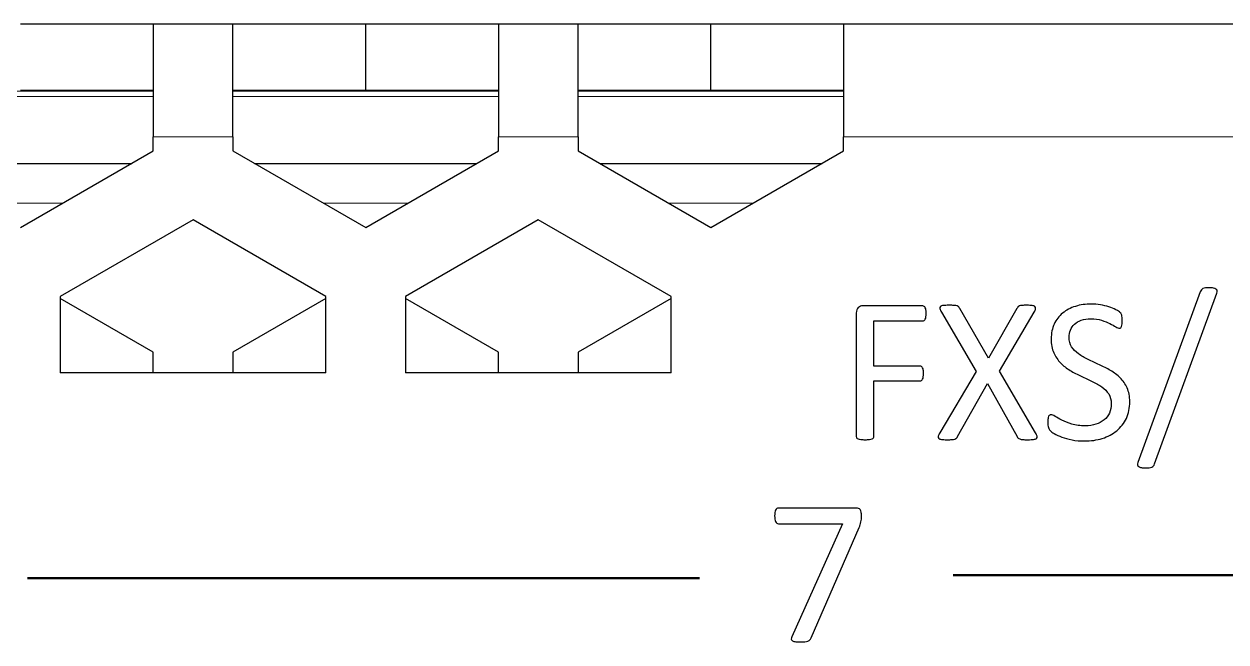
# Model space of a CAD drawing. Extents: x -260425 to 1294666, y -169889 to -2349.
# Drawn here: x 1000945.6 to 1001126.6, y -26343.6 to -26250.5 of the extents above; entities that cross this region are included whole.
import ezdxf

# ---------------------------------------------------------------- set-up
doc = ezdxf.new("R2010")
doc.units = 0
doc.header["$LTSCALE"] = 100
doc.layers.add('case', color=7, linetype='Continuous')
doc.layers.add('marking', color=7, linetype='Continuous')

# ---------------------------------------------------------------- blocks, each defined once
blk = doc.blocks.new('АТС')
at = {"layer": 'case', "lineweight": 25}
for points in [[(2508, 217.99), (2508, 217.99), (2488, 217.99), (2488, 217.99)], [(2508, 217.99), (2508, 217.99), (2508, 200.99), (2508, 200.99)], [(2520, 217.99), (2520, 217.99), (2508, 217.99), (2508, 217.99)], [(2520, 200.99), (2520, 200.99), (2520, 217.99), (2520, 217.99)], [(2540, 217.99), (2540, 217.99), (2520, 217.99), (2520, 217.99)], [(2540, 207.99), (2540, 207.99), (2540, 217.99), (2540, 217.99)], [(2560, 217.99), (2560, 217.99), (2540, 217.99), (2540, 217.99)], [(2572, 217.99), (2572, 217.99), (2560, 217.99), (2560, 217.99)], [(2560, 217.99), (2560, 217.99), (2560, 200.99), (2560, 200.99)], [(2572, 200.99), (2572, 200.99), (2572, 217.99), (2572, 217.99)], [(2592, 217.99), (2592, 217.99), (2572, 217.99), (2572, 217.99)], [(2592, 207.99), (2592, 207.99), (2592, 217.99), (2592, 217.99)], [(2612, 217.99), (2612, 217.99), (2592, 217.99), (2592, 217.99)], [(2728, 217.99), (2728, 217.99), (2612, 217.99), (2612, 217.99)], [(2612, 217.99), (2612, 217.99), (2612, 200.99), (2612, 200.99)], [(2508, 207.99), (2508, 207.99), (2488, 207.99), (2488, 207.99)], [(2540, 207.99), (2540, 207.99), (2520, 207.99), (2520, 207.99)], [(2560, 207.99), (2560, 207.99), (2540, 207.99), (2540, 207.99)], [(2592, 207.99), (2592, 207.99), (2572, 207.99), (2572, 207.99)], [(2612, 207.99), (2612, 207.99), (2592, 207.99), (2592, 207.99)], [(2508, 198.87), (2508, 198.87), (2508, 200.99), (2508, 200.99)], [(2520, 200.99), (2520, 200.99), (2520, 198.87), (2520, 198.87)], [(2560, 198.87), (2560, 198.87), (2560, 200.99), (2560, 200.99)], [(2572, 200.99), (2572, 200.99), (2572, 198.87), (2572, 198.87)], [(2612, 198.87), (2612, 198.87), (2612, 200.99), (2612, 200.99)], [(2488, 187.32), (2488, 187.32), (2508, 198.87), (2508, 198.87)], [(2520, 198.87), (2520, 198.87), (2540, 187.32), (2540, 187.32)], [(2540, 187.32), (2540, 187.32), (2560, 198.87), (2560, 198.87)], [(2572, 198.87), (2572, 198.87), (2592, 187.32), (2592, 187.32)], [(2592, 187.32), (2592, 187.32), (2612, 198.87), (2612, 198.87)], [(2471.25, 196.99), (2471.25, 196.99), (2504.75, 196.99), (2504.75, 196.99)], [(2523.25, 196.99), (2523.25, 196.99), (2556.75, 196.99), (2556.75, 196.99)], [(2575.25, 196.99), (2575.25, 196.99), (2608.75, 196.99), (2608.75, 196.99)], [(2514, 188.51), (2514, 188.51), (2494, 176.96), (2494, 176.96)], [(2534, 176.96), (2534, 176.96), (2514, 188.51), (2514, 188.51)], [(2566, 188.51), (2566, 188.51), (2546, 176.96), (2546, 176.96)], [(2586, 176.96), (2586, 176.96), (2566, 188.51), (2566, 188.51)], [(2494, 176.96), (2494, 176.96), (2494, 165.42), (2494, 165.42)], [(2508, 168.54), (2508, 168.54), (2494, 176.62), (2494, 176.62)], [(2534, 176.62), (2534, 176.62), (2520, 168.54), (2520, 168.54)], [(2534, 165.42), (2534, 165.42), (2534, 176.96), (2534, 176.96)], [(2546, 176.96), (2546, 176.96), (2546, 165.42), (2546, 165.42)], [(2560, 168.54), (2560, 168.54), (2546, 176.62), (2546, 176.62)], [(2586, 176.62), (2586, 176.62), (2572, 168.54), (2572, 168.54)], [(2586, 165.42), (2586, 165.42), (2586, 176.96), (2586, 176.96)], [(2508, 165.42), (2508, 165.42), (2508, 168.54), (2508, 168.54)], [(2520, 168.54), (2520, 168.54), (2520, 165.42), (2520, 165.42)], [(2560, 165.42), (2560, 165.42), (2560, 168.54), (2560, 168.54)], [(2572, 168.54), (2572, 168.54), (2572, 165.42), (2572, 165.42)], [(2534, 165.42), (2534, 165.42), (2494, 165.42), (2494, 165.42)], [(2586, 165.42), (2586, 165.42), (2546, 165.42), (2546, 165.42)]]:
    blk.add_open_spline(points, degree=3, dxfattribs=at)
at = {"layer": 'case', "lineweight": 18}
for points in [[(2468, 207.89), (2468, 207.89), (2508, 207.89), (2508, 207.89)], [(2468, 207.09), (2468, 207.09), (2508, 207.09), (2508, 207.09)], [(2520, 207.89), (2520, 207.89), (2560, 207.89), (2560, 207.89)], [(2520, 207.09), (2520, 207.09), (2560, 207.09), (2560, 207.09)], [(2572, 207.89), (2572, 207.89), (2612, 207.89), (2612, 207.89)], [(2572, 207.09), (2572, 207.09), (2612, 207.09), (2612, 207.09)], [(2520, 200.99), (2520, 200.99), (2508, 200.99), (2508, 200.99)], [(2572, 200.99), (2572, 200.99), (2560, 200.99), (2560, 200.99)], [(2728, 200.99), (2728, 200.99), (2612, 200.99), (2612, 200.99)], [(2481.65, 190.99), (2481.65, 190.99), (2494.36, 190.99), (2494.36, 190.99)], [(2533.64, 190.99), (2533.64, 190.99), (2546.36, 190.99), (2546.36, 190.99)], [(2585.64, 190.99), (2585.64, 190.99), (2598.36, 190.99), (2598.36, 190.99)]]:
    blk.add_open_spline(points, degree=3, dxfattribs=at)
at = {"layer": 'marking'}
for points, knots in [([(2658.84, 151.72), (2658.79, 151.59), (2658.74, 151.48), (2658.67, 151.4), (2658.67, 151.4), (2658.61, 151.32), (2658.52, 151.27), (2658.42, 151.22), (2658.42, 151.22), (2658.32, 151.19), (2658.19, 151.15), (2658.04, 151.13), (2658.04, 151.13), (2657.89, 151.11), (2657.7, 151.1), (2657.49, 151.1), (2657.49, 151.1), (2657.23, 151.1), (2657.02, 151.12), (2656.85, 151.15), (2656.85, 151.15), (2656.68, 151.19), (2656.55, 151.24), (2656.45, 151.31), (2656.45, 151.31), (2656.36, 151.38), (2656.3, 151.46), (2656.28, 151.56), (2656.28, 151.56), (2656.26, 151.66), (2656.28, 151.77), (2656.34, 151.91), (2656.34, 151.91), (2656.34, 151.91), (2665.72, 177.63), (2665.72, 177.63), (2665.72, 177.63), (2665.76, 177.76), (2665.82, 177.87), (2665.89, 177.95), (2665.89, 177.95), (2665.95, 178.03), (2666.03, 178.08), (2666.13, 178.13), (2666.13, 178.13), (2666.23, 178.18), (2666.36, 178.21), (2666.51, 178.23), (2666.51, 178.23), (2666.67, 178.24), (2666.85, 178.25), (2667.07, 178.25), (2667.07, 178.25), (2667.33, 178.25), (2667.54, 178.23), (2667.71, 178.2), (2667.71, 178.2), (2667.87, 178.16), (2668, 178.11), (2668.09, 178.05), (2668.09, 178.05), (2668.19, 177.98), (2668.25, 177.9), (2668.26, 177.8), (2668.26, 177.8), (2668.28, 177.69), (2668.27, 177.58), (2668.22, 177.44), (2668.22, 177.44), (2668.22, 177.44), (2658.84, 151.72), (2658.84, 151.72)], [0, 0, 0, 0, 0.052632, 0.052632, 0.052632, 0.052632, 0.105263, 0.105263, 0.105263, 0.105263, 0.157895, 0.157895, 0.157895, 0.157895, 0.210526, 0.210526, 0.210526, 0.210526, 0.263158, 0.263158, 0.263158, 0.263158, 0.315789, 0.315789, 0.315789, 0.315789, 0.368421, 0.368421, 0.368421, 0.368421, 0.421053, 0.421053, 0.421053, 0.421053, 0.473684, 0.473684, 0.473684, 0.473684, 0.526316, 0.526316, 0.526316, 0.526316, 0.578947, 0.578947, 0.578947, 0.578947, 0.631579, 0.631579, 0.631579, 0.631579, 0.684211, 0.684211, 0.684211, 0.684211, 0.736842, 0.736842, 0.736842, 0.736842, 0.789474, 0.789474, 0.789474, 0.789474, 0.842105, 0.842105, 0.842105, 0.842105, 0.894737, 0.894737, 0.894737, 0.894737, 1, 1, 1, 1]), ([(2655.11, 161.08), (2655.11, 160.15), (2654.93, 159.31), (2654.59, 158.57), (2654.59, 158.57), (2654.24, 157.84), (2653.76, 157.22), (2653.14, 156.71), (2653.14, 156.71), (2652.53, 156.2), (2651.8, 155.81), (2650.97, 155.55), (2650.97, 155.55), (2650.14, 155.29), (2649.24, 155.17), (2648.28, 155.17), (2648.28, 155.17), (2647.61, 155.17), (2646.98, 155.22), (2646.41, 155.34), (2646.41, 155.34), (2645.84, 155.45), (2645.32, 155.59), (2644.87, 155.76), (2644.87, 155.76), (2644.42, 155.92), (2644.05, 156.1), (2643.74, 156.27), (2643.74, 156.27), (2643.44, 156.45), (2643.22, 156.6), (2643.11, 156.73), (2643.11, 156.73), (2642.98, 156.85), (2642.9, 157.01), (2642.84, 157.2), (2642.84, 157.2), (2642.78, 157.39), (2642.76, 157.64), (2642.76, 157.96), (2642.76, 157.96), (2642.76, 158.19), (2642.77, 158.38), (2642.79, 158.53), (2642.79, 158.53), (2642.81, 158.67), (2642.84, 158.8), (2642.88, 158.89), (2642.88, 158.89), (2642.92, 158.98), (2642.97, 159.04), (2643.04, 159.08), (2643.04, 159.08), (2643.1, 159.12), (2643.17, 159.13), (2643.25, 159.13), (2643.25, 159.13), (2643.4, 159.13), (2643.6, 159.04), (2643.87, 158.87), (2643.87, 158.87), (2644.13, 158.7), (2644.46, 158.5), (2644.88, 158.3), (2644.88, 158.3), (2645.3, 158.1), (2645.79, 157.9), (2646.38, 157.72), (2646.38, 157.72), (2646.96, 157.54), (2647.64, 157.45), (2648.4, 157.45), (2648.4, 157.45), (2648.98, 157.45), (2649.51, 157.53), (2649.99, 157.68), (2649.99, 157.68), (2650.48, 157.84), (2650.89, 158.06), (2651.23, 158.34), (2651.23, 158.34), (2651.58, 158.62), (2651.85, 158.97), (2652.03, 159.38), (2652.03, 159.38), (2652.22, 159.8), (2652.31, 160.27), (2652.31, 160.79), (2652.31, 160.79), (2652.31, 161.36), (2652.19, 161.84), (2651.93, 162.25), (2651.93, 162.25), (2651.67, 162.65), (2651.33, 163), (2650.9, 163.31), (2650.9, 163.31), (2650.48, 163.61), (2649.99, 163.89), (2649.45, 164.15), (2649.45, 164.15), (2648.91, 164.4), (2648.35, 164.65), (2647.79, 164.92), (2647.79, 164.92), (2647.22, 165.18), (2646.67, 165.47), (2646.13, 165.8), (2646.13, 165.8), (2645.59, 166.11), (2645.11, 166.49), (2644.69, 166.92), (2644.69, 166.92), (2644.26, 167.36), (2643.92, 167.87), (2643.66, 168.45), (2643.66, 168.45), (2643.4, 169.04), (2643.26, 169.73), (2643.26, 170.55), (2643.26, 170.55), (2643.26, 171.39), (2643.42, 172.14), (2643.72, 172.79), (2643.72, 172.79), (2644.03, 173.44), (2644.45, 173.99), (2644.99, 174.44), (2644.99, 174.44), (2645.53, 174.88), (2646.18, 175.22), (2646.92, 175.45), (2646.92, 175.45), (2647.68, 175.69), (2648.48, 175.8), (2649.35, 175.8), (2649.35, 175.8), (2649.79, 175.8), (2650.24, 175.77), (2650.69, 175.69), (2650.69, 175.69), (2651.14, 175.61), (2651.56, 175.51), (2651.96, 175.37), (2651.96, 175.37), (2652.35, 175.25), (2652.71, 175.1), (2653.02, 174.94), (2653.02, 174.94), (2653.33, 174.78), (2653.53, 174.65), (2653.63, 174.55), (2653.63, 174.55), (2653.73, 174.45), (2653.79, 174.38), (2653.83, 174.32), (2653.83, 174.32), (2653.86, 174.26), (2653.88, 174.19), (2653.9, 174.1), (2653.9, 174.1), (2653.92, 174.01), (2653.94, 173.91), (2653.95, 173.78), (2653.95, 173.78), (2653.96, 173.66), (2653.96, 173.5), (2653.96, 173.3), (2653.96, 173.3), (2653.96, 173.12), (2653.96, 172.95), (2653.94, 172.8), (2653.94, 172.8), (2653.93, 172.66), (2653.9, 172.54), (2653.87, 172.44), (2653.87, 172.44), (2653.84, 172.34), (2653.79, 172.27), (2653.74, 172.22), (2653.74, 172.22), (2653.68, 172.17), (2653.62, 172.15), (2653.55, 172.15), (2653.55, 172.15), (2653.43, 172.15), (2653.25, 172.23), (2653.01, 172.37), (2653.01, 172.37), (2652.77, 172.52), (2652.47, 172.68), (2652.12, 172.86), (2652.12, 172.86), (2651.77, 173.04), (2651.35, 173.21), (2650.87, 173.35), (2650.87, 173.35), (2650.39, 173.51), (2649.85, 173.58), (2649.25, 173.58), (2649.25, 173.58), (2648.69, 173.58), (2648.21, 173.51), (2647.79, 173.36), (2647.79, 173.36), (2647.38, 173.21), (2647.04, 173.01), (2646.77, 172.76), (2646.77, 172.76), (2646.5, 172.51), (2646.3, 172.22), (2646.16, 171.88), (2646.16, 171.88), (2646.03, 171.54), (2645.96, 171.18), (2645.96, 170.8), (2645.96, 170.8), (2645.96, 170.24), (2646.09, 169.76), (2646.35, 169.36), (2646.35, 169.36), (2646.61, 168.96), (2646.95, 168.6), (2647.38, 168.29), (2647.38, 168.29), (2647.81, 167.98), (2648.3, 167.7), (2648.85, 167.44), (2648.85, 167.44), (2649.4, 167.18), (2649.96, 166.92), (2650.53, 166.65), (2650.53, 166.65), (2651.1, 166.39), (2651.66, 166.1), (2652.2, 165.79), (2652.2, 165.79), (2652.75, 165.47), (2653.24, 165.1), (2653.67, 164.67), (2653.67, 164.67), (2654.1, 164.24), (2654.45, 163.74), (2654.71, 163.15), (2654.71, 163.15), (2654.97, 162.57), (2655.11, 161.88), (2655.11, 161.08)], [0, 0, 0, 0, 0.015873, 0.015873, 0.015873, 0.015873, 0.031746, 0.031746, 0.031746, 0.031746, 0.047619, 0.047619, 0.047619, 0.047619, 0.063492, 0.063492, 0.063492, 0.063492, 0.079365, 0.079365, 0.079365, 0.079365, 0.095238, 0.095238, 0.095238, 0.095238, 0.111111, 0.111111, 0.111111, 0.111111, 0.126984, 0.126984, 0.126984, 0.126984, 0.142857, 0.142857, 0.142857, 0.142857, 0.15873, 0.15873, 0.15873, 0.15873, 0.174603, 0.174603, 0.174603, 0.174603, 0.190476, 0.190476, 0.190476, 0.190476, 0.206349, 0.206349, 0.206349, 0.206349, 0.222222, 0.222222, 0.222222, 0.222222, 0.238095, 0.238095, 0.238095, 0.238095, 0.253968, 0.253968, 0.253968, 0.253968, 0.269841, 0.269841, 0.269841, 0.269841, 0.285714, 0.285714, 0.285714, 0.285714, 0.301587, 0.301587, 0.301587, 0.301587, 0.31746, 0.31746, 0.31746, 0.31746, 0.333333, 0.333333, 0.333333, 0.333333, 0.349206, 0.349206, 0.349206, 0.349206, 0.365079, 0.365079, 0.365079, 0.365079, 0.380952, 0.380952, 0.380952, 0.380952, 0.396825, 0.396825, 0.396825, 0.396825, 0.412698, 0.412698, 0.412698, 0.412698, 0.428571, 0.428571, 0.428571, 0.428571, 0.444444, 0.444444, 0.444444, 0.444444, 0.460317, 0.460317, 0.460317, 0.460317, 0.47619, 0.47619, 0.47619, 0.47619, 0.492063, 0.492063, 0.492063, 0.492064, 0.507937, 0.507937, 0.507937, 0.507937, 0.52381, 0.52381, 0.52381, 0.52381, 0.539683, 0.539683, 0.539683, 0.539683, 0.555556, 0.555556, 0.555556, 0.555556, 0.571429, 0.571429, 0.571429, 0.571429, 0.587302, 0.587302, 0.587302, 0.587302, 0.603175, 0.603175, 0.603175, 0.603175, 0.619048, 0.619048, 0.619048, 0.619048, 0.634921, 0.634921, 0.634921, 0.634921, 0.650794, 0.650794, 0.650794, 0.650794, 0.666667, 0.666667, 0.666667, 0.666667, 0.68254, 0.68254, 0.68254, 0.68254, 0.698413, 0.698413, 0.698413, 0.698413, 0.714286, 0.714286, 0.714286, 0.714286, 0.730159, 0.730159, 0.730159, 0.730159, 0.746032, 0.746032, 0.746032, 0.746032, 0.761905, 0.761905, 0.761905, 0.761905, 0.777778, 0.777778, 0.777778, 0.777778, 0.793651, 0.793651, 0.793651, 0.793651, 0.809524, 0.809524, 0.809524, 0.809524, 0.825397, 0.825397, 0.825397, 0.825397, 0.84127, 0.84127, 0.84127, 0.84127, 0.857143, 0.857143, 0.857143, 0.857143, 0.873016, 0.873016, 0.873016, 0.873016, 0.888889, 0.888889, 0.888889, 0.888889, 0.904762, 0.904762, 0.904762, 0.904762, 0.920635, 0.920635, 0.920635, 0.920635, 0.936508, 0.936508, 0.936508, 0.936508, 0.952381, 0.952381, 0.952381, 0.952381, 0.968254, 0.968254, 0.968254, 0.968254, 1, 1, 1, 1]), ([(2624.44, 174.37), (2624.44, 174.18), (2624.42, 174.01), (2624.4, 173.87), (2624.4, 173.87), (2624.38, 173.72), (2624.35, 173.61), (2624.3, 173.52), (2624.3, 173.52), (2624.25, 173.43), (2624.19, 173.36), (2624.12, 173.33), (2624.12, 173.33), (2624.05, 173.28), (2623.98, 173.26), (2623.91, 173.26), (2623.91, 173.26), (2623.91, 173.26), (2616.56, 173.26), (2616.56, 173.26), (2616.56, 173.26), (2616.56, 173.26), (2616.56, 166.44), (2616.56, 166.44), (2616.56, 166.44), (2616.56, 166.44), (2623.51, 166.44), (2623.51, 166.44), (2623.51, 166.44), (2623.58, 166.44), (2623.65, 166.42), (2623.72, 166.38), (2623.72, 166.38), (2623.79, 166.35), (2623.84, 166.29), (2623.9, 166.2), (2623.9, 166.2), (2623.94, 166.12), (2623.98, 166.01), (2624, 165.87), (2624, 165.87), (2624.02, 165.73), (2624.03, 165.55), (2624.03, 165.34), (2624.03, 165.34), (2624.03, 165.14), (2624.02, 164.97), (2624, 164.83), (2624, 164.83), (2623.98, 164.69), (2623.94, 164.57), (2623.9, 164.48), (2623.9, 164.48), (2623.84, 164.4), (2623.79, 164.33), (2623.72, 164.28), (2623.72, 164.28), (2623.65, 164.24), (2623.58, 164.21), (2623.51, 164.21), (2623.51, 164.21), (2623.51, 164.21), (2616.56, 164.21), (2616.56, 164.21), (2616.56, 164.21), (2616.56, 164.21), (2616.56, 155.85), (2616.56, 155.85), (2616.56, 155.85), (2616.56, 155.78), (2616.54, 155.71), (2616.5, 155.64), (2616.5, 155.64), (2616.46, 155.58), (2616.39, 155.53), (2616.28, 155.49), (2616.28, 155.49), (2616.18, 155.45), (2616.04, 155.42), (2615.88, 155.39), (2615.88, 155.39), (2615.72, 155.37), (2615.5, 155.36), (2615.23, 155.36), (2615.23, 155.36), (2614.98, 155.36), (2614.77, 155.37), (2614.59, 155.39), (2614.59, 155.39), (2614.42, 155.42), (2614.28, 155.45), (2614.17, 155.49), (2614.17, 155.49), (2614.07, 155.53), (2614, 155.58), (2613.96, 155.64), (2613.96, 155.64), (2613.92, 155.71), (2613.9, 155.78), (2613.9, 155.85), (2613.9, 155.85), (2613.9, 155.85), (2613.9, 174.43), (2613.9, 174.43), (2613.9, 174.43), (2613.9, 174.83), (2614, 175.12), (2614.21, 175.28), (2614.21, 175.28), (2614.42, 175.44), (2614.65, 175.52), (2614.89, 175.52), (2614.89, 175.52), (2614.89, 175.52), (2623.91, 175.52), (2623.91, 175.52), (2623.91, 175.52), (2623.98, 175.52), (2624.05, 175.5), (2624.12, 175.45), (2624.12, 175.45), (2624.19, 175.42), (2624.25, 175.35), (2624.3, 175.25), (2624.3, 175.25), (2624.35, 175.16), (2624.38, 175.04), (2624.4, 174.89), (2624.4, 174.89), (2624.42, 174.74), (2624.44, 174.57), (2624.44, 174.37)], [0, 0, 0, 0, 0.029412, 0.029412, 0.029412, 0.029412, 0.058824, 0.058824, 0.058824, 0.058824, 0.088235, 0.088235, 0.088235, 0.088235, 0.117647, 0.117647, 0.117647, 0.117647, 0.147059, 0.147059, 0.147059, 0.147059, 0.176471, 0.176471, 0.176471, 0.176471, 0.205882, 0.205882, 0.205882, 0.205882, 0.235294, 0.235294, 0.235294, 0.235294, 0.264706, 0.264706, 0.264706, 0.264706, 0.294118, 0.294118, 0.294118, 0.294118, 0.323529, 0.323529, 0.323529, 0.323529, 0.352941, 0.352941, 0.352941, 0.352941, 0.382353, 0.382353, 0.382353, 0.382353, 0.411765, 0.411765, 0.411765, 0.411765, 0.441176, 0.441176, 0.441176, 0.441176, 0.470588, 0.470588, 0.470588, 0.470588, 0.5, 0.5, 0.5, 0.5, 0.529412, 0.529412, 0.529412, 0.529412, 0.558824, 0.558824, 0.558824, 0.558824, 0.588235, 0.588235, 0.588235, 0.588235, 0.617647, 0.617647, 0.617647, 0.617647, 0.647059, 0.647059, 0.647059, 0.647059, 0.676471, 0.676471, 0.676471, 0.676471, 0.705882, 0.705882, 0.705882, 0.705882, 0.735294, 0.735294, 0.735294, 0.735294, 0.764706, 0.764706, 0.764706, 0.764706, 0.794118, 0.794118, 0.794118, 0.794118, 0.823529, 0.823529, 0.823529, 0.823529, 0.852941, 0.852941, 0.852941, 0.852941, 0.882353, 0.882353, 0.882353, 0.882353, 0.911765, 0.911765, 0.911765, 0.911765, 0.941176, 0.941176, 0.941176, 0.941176, 1, 1, 1, 1]), ([(2640.92, 156.41), (2641.05, 156.18), (2641.13, 156), (2641.16, 155.87), (2641.16, 155.87), (2641.18, 155.73), (2641.15, 155.63), (2641.06, 155.55), (2641.06, 155.55), (2640.97, 155.47), (2640.81, 155.42), (2640.6, 155.39), (2640.6, 155.39), (2640.39, 155.37), (2640.11, 155.36), (2639.76, 155.36), (2639.76, 155.36), (2639.43, 155.36), (2639.17, 155.36), (2638.98, 155.38), (2638.98, 155.38), (2638.8, 155.39), (2638.65, 155.43), (2638.54, 155.47), (2638.54, 155.47), (2638.43, 155.5), (2638.35, 155.56), (2638.29, 155.61), (2638.29, 155.61), (2638.24, 155.67), (2638.18, 155.74), (2638.15, 155.84), (2638.15, 155.84), (2638.15, 155.84), (2633.68, 163.82), (2633.68, 163.82), (2633.68, 163.82), (2633.68, 163.82), (2629.17, 155.84), (2629.17, 155.84), (2629.17, 155.84), (2629.12, 155.74), (2629.06, 155.67), (2629, 155.6), (2629, 155.6), (2628.93, 155.54), (2628.85, 155.49), (2628.74, 155.46), (2628.74, 155.46), (2628.63, 155.42), (2628.48, 155.39), (2628.3, 155.38), (2628.3, 155.38), (2628.11, 155.36), (2627.87, 155.36), (2627.56, 155.36), (2627.56, 155.36), (2627.21, 155.36), (2626.94, 155.37), (2626.75, 155.39), (2626.75, 155.39), (2626.55, 155.42), (2626.41, 155.47), (2626.34, 155.55), (2626.34, 155.55), (2626.26, 155.63), (2626.23, 155.73), (2626.26, 155.87), (2626.26, 155.87), (2626.29, 156), (2626.37, 156.18), (2626.5, 156.41), (2626.5, 156.41), (2626.5, 156.41), (2631.98, 165.64), (2631.98, 165.64), (2631.98, 165.64), (2631.98, 165.64), (2626.75, 174.56), (2626.75, 174.56), (2626.75, 174.56), (2626.63, 174.79), (2626.55, 174.97), (2626.51, 175.11), (2626.51, 175.11), (2626.47, 175.25), (2626.49, 175.36), (2626.58, 175.43), (2626.58, 175.43), (2626.66, 175.51), (2626.81, 175.56), (2627.01, 175.58), (2627.01, 175.58), (2627.22, 175.6), (2627.51, 175.61), (2627.87, 175.61), (2627.87, 175.61), (2628.18, 175.61), (2628.43, 175.61), (2628.63, 175.59), (2628.63, 175.59), (2628.82, 175.58), (2628.98, 175.55), (2629.09, 175.51), (2629.09, 175.51), (2629.2, 175.48), (2629.29, 175.42), (2629.34, 175.36), (2629.34, 175.36), (2629.39, 175.29), (2629.45, 175.22), (2629.51, 175.13), (2629.51, 175.13), (2629.51, 175.13), (2633.82, 167.63), (2633.82, 167.63), (2633.82, 167.63), (2633.82, 167.63), (2638.1, 175.13), (2638.1, 175.13), (2638.1, 175.13), (2638.15, 175.22), (2638.2, 175.29), (2638.25, 175.36), (2638.25, 175.36), (2638.3, 175.42), (2638.38, 175.48), (2638.48, 175.51), (2638.48, 175.51), (2638.58, 175.55), (2638.71, 175.58), (2638.89, 175.59), (2638.89, 175.59), (2639.06, 175.61), (2639.3, 175.61), (2639.6, 175.61), (2639.6, 175.61), (2639.92, 175.61), (2640.18, 175.6), (2640.39, 175.58), (2640.39, 175.58), (2640.59, 175.55), (2640.73, 175.5), (2640.82, 175.43), (2640.82, 175.43), (2640.91, 175.35), (2640.94, 175.25), (2640.92, 175.11), (2640.92, 175.11), (2640.9, 174.97), (2640.82, 174.79), (2640.7, 174.56), (2640.7, 174.56), (2640.7, 174.56), (2635.5, 165.7), (2635.5, 165.7), (2635.5, 165.7), (2635.5, 165.7), (2640.92, 156.41), (2640.92, 156.41)], [0, 0, 0, 0, 0.02439, 0.02439, 0.02439, 0.02439, 0.04878, 0.04878, 0.04878, 0.04878, 0.073171, 0.073171, 0.073171, 0.073171, 0.097561, 0.097561, 0.097561, 0.097561, 0.121951, 0.121951, 0.121951, 0.121951, 0.146341, 0.146341, 0.146341, 0.146341, 0.170732, 0.170732, 0.170732, 0.170732, 0.195122, 0.195122, 0.195122, 0.195122, 0.219512, 0.219512, 0.219512, 0.219512, 0.243902, 0.243902, 0.243902, 0.243902, 0.268293, 0.268293, 0.268293, 0.268293, 0.292683, 0.292683, 0.292683, 0.292683, 0.317073, 0.317073, 0.317073, 0.317073, 0.341463, 0.341463, 0.341463, 0.341463, 0.365854, 0.365854, 0.365854, 0.365854, 0.390244, 0.390244, 0.390244, 0.390244, 0.414634, 0.414634, 0.414634, 0.414634, 0.439024, 0.439024, 0.439024, 0.439024, 0.463415, 0.463415, 0.463415, 0.463415, 0.487805, 0.487805, 0.487805, 0.487805, 0.512195, 0.512195, 0.512195, 0.512195, 0.536585, 0.536585, 0.536585, 0.536585, 0.560976, 0.560976, 0.560976, 0.560976, 0.585366, 0.585366, 0.585366, 0.585366, 0.609756, 0.609756, 0.609756, 0.609756, 0.634146, 0.634146, 0.634146, 0.634146, 0.658537, 0.658537, 0.658537, 0.658537, 0.682927, 0.682927, 0.682927, 0.682927, 0.707317, 0.707317, 0.707317, 0.707317, 0.731707, 0.731707, 0.731707, 0.731707, 0.756098, 0.756098, 0.756098, 0.756098, 0.780488, 0.780488, 0.780488, 0.780488, 0.804878, 0.804878, 0.804878, 0.804878, 0.829268, 0.829268, 0.829268, 0.829268, 0.853659, 0.853659, 0.853659, 0.853659, 0.878049, 0.878049, 0.878049, 0.878049, 0.902439, 0.902439, 0.902439, 0.902439, 0.926829, 0.926829, 0.926829, 0.926829, 0.95122, 0.95122, 0.95122, 0.95122, 1, 1, 1, 1]), ([(2614.69, 143.9), (2614.69, 143.71), (2614.68, 143.55), (2614.67, 143.39), (2614.67, 143.39), (2614.65, 143.24), (2614.63, 143.1), (2614.6, 142.96), (2614.6, 142.96), (2614.58, 142.82), (2614.54, 142.68), (2614.49, 142.55), (2614.49, 142.55), (2614.45, 142.42), (2614.39, 142.29), (2614.33, 142.14), (2614.33, 142.14), (2614.33, 142.14), (2607.11, 125.49), (2607.11, 125.49), (2607.11, 125.49), (2607.05, 125.37), (2606.99, 125.27), (2606.91, 125.19), (2606.91, 125.19), (2606.84, 125.11), (2606.74, 125.05), (2606.62, 125), (2606.62, 125), (2606.5, 124.96), (2606.35, 124.92), (2606.16, 124.91), (2606.16, 124.91), (2605.98, 124.89), (2605.75, 124.89), (2605.48, 124.89), (2605.48, 124.89), (2605.13, 124.89), (2604.85, 124.9), (2604.66, 124.93), (2604.66, 124.93), (2604.46, 124.97), (2604.32, 125.01), (2604.23, 125.08), (2604.23, 125.08), (2604.15, 125.15), (2604.11, 125.23), (2604.11, 125.33), (2604.11, 125.33), (2604.12, 125.43), (2604.16, 125.54), (2604.22, 125.68), (2604.22, 125.68), (2604.22, 125.68), (2611.82, 142.7), (2611.82, 142.7), (2611.82, 142.7), (2611.82, 142.7), (2602.19, 142.7), (2602.19, 142.7), (2602.19, 142.7), (2602, 142.7), (2601.85, 142.8), (2601.75, 143.01), (2601.75, 143.01), (2601.65, 143.22), (2601.61, 143.51), (2601.61, 143.88), (2601.61, 143.88), (2601.61, 144.08), (2601.62, 144.25), (2601.64, 144.4), (2601.64, 144.4), (2601.67, 144.54), (2601.71, 144.66), (2601.76, 144.76), (2601.76, 144.76), (2601.81, 144.86), (2601.88, 144.93), (2601.94, 144.98), (2601.94, 144.98), (2602.02, 145.03), (2602.1, 145.05), (2602.19, 145.05), (2602.19, 145.05), (2602.19, 145.05), (2613.88, 145.05), (2613.88, 145.05), (2613.88, 145.05), (2614.03, 145.05), (2614.15, 145.03), (2614.26, 145), (2614.26, 145), (2614.37, 144.97), (2614.45, 144.91), (2614.51, 144.82), (2614.51, 144.82), (2614.56, 144.72), (2614.61, 144.6), (2614.64, 144.46), (2614.64, 144.46), (2614.67, 144.31), (2614.69, 144.13), (2614.69, 143.9)], [0, 0, 0, 0, 0.037037, 0.037037, 0.037037, 0.037037, 0.074074, 0.074074, 0.074074, 0.074074, 0.111111, 0.111111, 0.111111, 0.111111, 0.148148, 0.148148, 0.148148, 0.148148, 0.185185, 0.185185, 0.185185, 0.185185, 0.222222, 0.222222, 0.222222, 0.222222, 0.259259, 0.259259, 0.259259, 0.259259, 0.296296, 0.296296, 0.296296, 0.296296, 0.333333, 0.333333, 0.333333, 0.333333, 0.37037, 0.37037, 0.37037, 0.37037, 0.407407, 0.407407, 0.407407, 0.407407, 0.444444, 0.444444, 0.444444, 0.444444, 0.481481, 0.481481, 0.481481, 0.481481, 0.518519, 0.518519, 0.518519, 0.518519, 0.555556, 0.555556, 0.555556, 0.555556, 0.592593, 0.592593, 0.592593, 0.592593, 0.62963, 0.62963, 0.62963, 0.62963, 0.666667, 0.666667, 0.666667, 0.666667, 0.703704, 0.703704, 0.703704, 0.703704, 0.740741, 0.740741, 0.740741, 0.740741, 0.777778, 0.777778, 0.777778, 0.777778, 0.814815, 0.814815, 0.814815, 0.814815, 0.851852, 0.851852, 0.851852, 0.851852, 0.888889, 0.888889, 0.888889, 0.888889, 0.925926, 0.925926, 0.925926, 0.925926, 1, 1, 1, 1])]:
    blk.add_open_spline(points, degree=3, knots=knots, dxfattribs=at)
at = {"layer": 'marking', "lineweight": 50}
for points in [[(2489.07, 134.51), (2489.07, 134.51), (2590.27, 134.51), (2590.27, 134.51)], [(2628.5, 134.97), (2628.5, 134.97), (2769, 134.97), (2769, 134.97)]]:
    blk.add_open_spline(points, degree=3, dxfattribs=at)

msp = doc.modelspace()

# ---------------------------------------------------------------- block references
msp.add_blockref('АТС', (998457.03, -26468.52))

doc.saveas('drawing.dxf')
